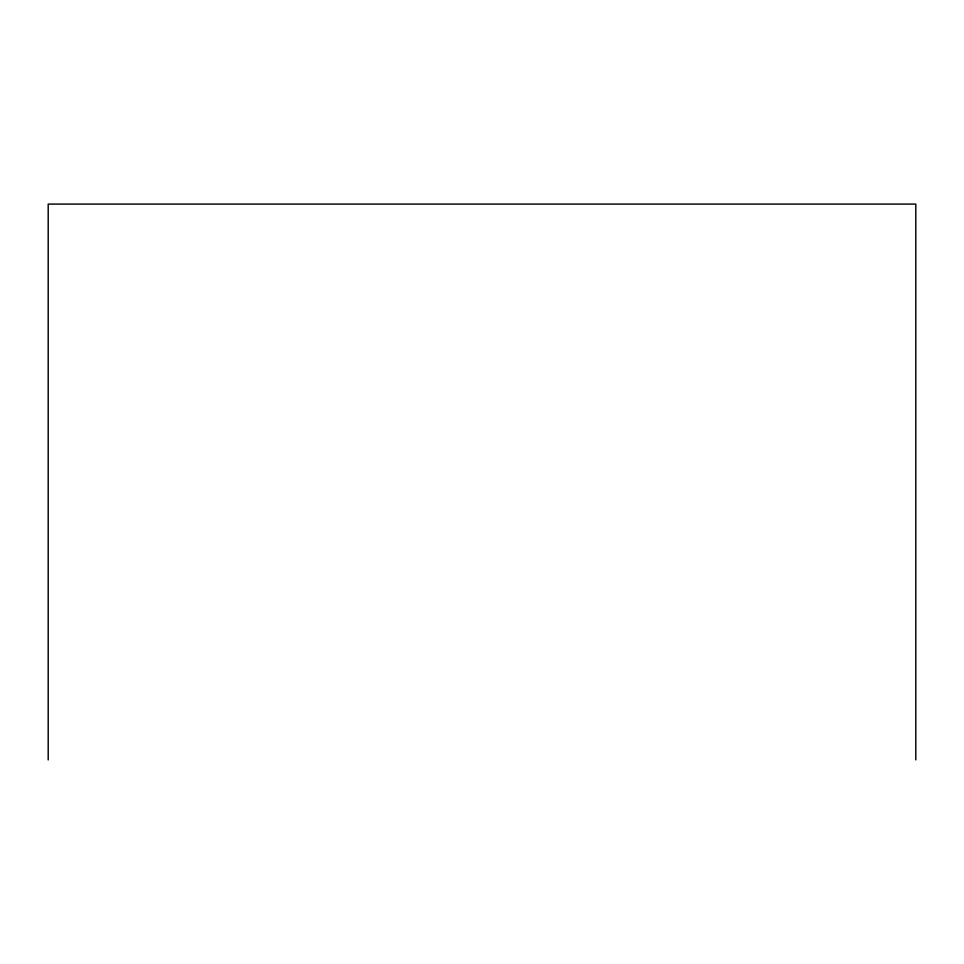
<?xml version="1.0" encoding="UTF-8"?>
<svg xmlns="http://www.w3.org/2000/svg" width="964" height="964" viewBox="0 0 964 964"><rect width="100%" height="100%" fill="white"/><g stroke="black" fill="none" stroke-linecap="round" stroke-linejoin="round"><path stroke-width="1.45" d="M915.8 759.909L915.8 204.091L48.2 204.091L48.2 759.909"/></g></svg>
